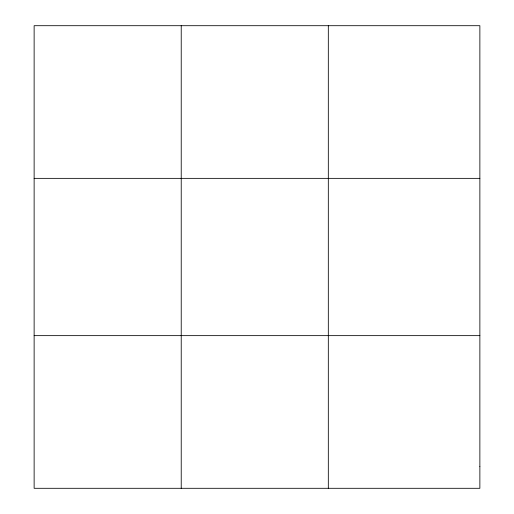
<?xml version="1.0" encoding="UTF-8"?>
<svg xmlns="http://www.w3.org/2000/svg" width="514" height="514" viewBox="0 0 514 514"><rect width="100%" height="100%" fill="white"/><g stroke="black" fill="none" stroke-linecap="round" stroke-linejoin="round"><path stroke-width="0.77" d="M181.224 488.3L181.224 25.7M328.317 488.3L328.317 25.7M34.13 178.358L479.87 178.358M34.13 335.642L479.87 335.642M479.87 466.494L479.87 488.3L34.13 488.3L34.13 25.7L479.87 25.7L479.87 466.494"/></g></svg>
